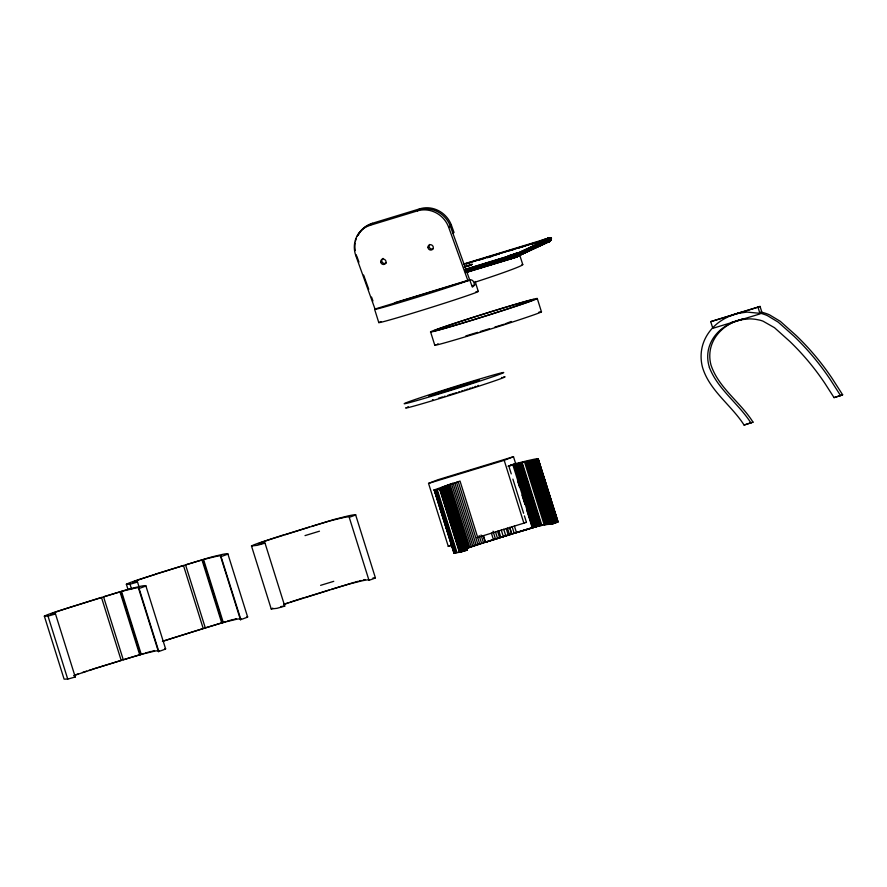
<?xml version="1.0" encoding="UTF-8"?>
<svg xmlns="http://www.w3.org/2000/svg" width="887" height="887" viewBox="0 0 887 887"><rect width="100%" height="100%" fill="white"/><g stroke="black" fill="none" stroke-linecap="round" stroke-linejoin="round"><path stroke-width="1.33" d="M466.518 271.888L511.234 258.239C517.043 259.004 511.81 252.662 518.252 252.839L551.027 237.627M514.66 254.17C516.245 258.982 512.198 257.751 514.016 254.392M513.207 258.139L511.056 258.028L509.925 255.7L465.187 269.338M514.97 254.059L515.225 256.82L514.172 257.829L514.338 254.281M513.684 254.502C515.491 259.059 511.721 257.563 513.351 254.613M515.28 253.959C516.888 255.511 513.418 259.37 515.469 256.742M551.115 239.412L550.783 240.299L551.093 238.259L550.184 241.087L547.268 242.339L549.286 240.743M550.328 238.858C553.067 237.594 548.731 243.027 549.197 241.807C551.659 240.61 552.401 234.345 550.04 241.242M550.328 239.091C551.426 239.124 551.27 239.623 550.882 238.925L517.099 254.48L465.575 270.38M515.857 253.749L515.935 256.576L514.449 257.74L515.757 256.498L515.569 253.859M515.081 257.219C514.981 258.538 517.454 254.979 516.134 253.66M515.07 257.452L549.574 241.597C551.47 239.878 552.157 235.787 549.463 241.685M259.503 543.177L258.128 543.897L265.013 543.099L284.76 606.098L277.01 608.316L271.234 608.981L251.487 545.971L253.693 544.906A40.458 0.92 -17.4 0 1 262.63 541.735L283.563 534.905M271.234 608.981L272.852 608.138M466.329 548.565L479.778 544.064L460.031 481.064L440.795 487.894L447.691 487.096L467.427 550.106L459.688 552.313L453.9 552.978L434.153 489.979L452.991 483.171M453.9 552.978L455.519 552.135M516.644 253.471L516.644 256.177L515.092 257.518L516.489 256.077L516.4 253.56M546.835 241.896C546.569 242.728 548.92 241.109 546.791 242.417M374.658 577.77A252.773 5.732 -17.4 0 1 375.367 577.814A31.4 0.71 -17.4 0 1 370.045 579.943L368.859 579.943A246.22 5.588 -17.4 0 0 361.586 580.93L349.644 583.912A34.97 0.798 -17.4 0 0 345.852 584.999L344.3 585.453A47.942 1.087 -17.4 0 0 339.277 586.939L331.505 589.278M551.647 524.295C540.283 524.04 527.865 529.905 516.467 532.588L514.405 526.024M514.15 257.54L514.937 257.053M515.214 257.474L517.365 255.899L517.509 253.139M549.386 240.876C545.705 243.36 549.973 241.563 548.709 240.732M515.358 257.418L517.864 255.833L518.318 253.05L551.082 237.849L516.999 253.815L465.331 269.77M548.609 242.084C552.634 240.299 551.293 235.709 546.436 238.791L463.546 264.071M550.627 240.233L551.171 238.293L550.317 238.636M515.236 257.463L516.844 256.099L516.888 253.383M517.321 253.216L517.199 255.966L515.369 257.418L517.509 255.844L517.698 253.072M547.734 241.741L546.891 242.428M516.389 256.653C515.247 258.394 518.507 254.735 517.11 253.294M518.008 252.939L517.775 255.733L515.591 257.33L517.653 255.789L517.864 253.006M516.622 256.676C515.535 258.161 519.538 254.735 518.252 252.839M516.91 256.554L550.428 240.621L551.115 238.714M548.876 240.854L548.543 241.519L548.654 240.92M515.136 257.097L517.099 255.855M88.855 670.417L121.197 660.427L101.462 597.417L66.248 608.537A34.482 0.787 -17.4 0 0 61.358 610.167A33.628 0.765 -17.4 0 0 52.91 613.139L50.98 614.07L55.504 613.981L75.251 676.981L67.878 679.076L64.097 679.143L44.35 616.143L47.244 614.813A40.458 0.92 -17.4 0 1 56.812 611.465L126.475 589.788A43.197 0.976 -17.4 0 1 130.422 588.68L140.678 586.252A252.773 5.732 -17.4 0 1 145.867 585.863L165.603 648.874A31.4 0.71 -17.4 0 1 159.483 651.246L158.407 651.601L138.649 588.602L139.204 588.048A246.22 5.588 -17.4 0 0 134.203 588.314L123.603 590.864A35.292 0.798 -17.4 0 0 121.541 591.441L118.492 592.328A47.942 1.087 -17.4 0 0 113.625 593.747L103.535 596.785L123.282 659.784L133.372 656.746A47.942 1.087 -17.4 0 1 138.228 655.327L141.277 654.44A35.292 0.798 -17.4 0 1 143.339 653.863L153.928 651.313A246.22 5.588 -17.4 0 1 158.95 651.047L158.396 651.601M128.016 589.489L126.375 584.245L129.269 582.914A40.458 0.92 -17.4 0 1 138.838 579.555L183.476 565.518L203.223 628.517L168.009 639.627A34.482 0.787 -17.4 0 0 163.119 641.257M550.184 241.087L548.665 241.974L550.694 240.355L547.811 242.184L548.443 241.652M549.707 240.798L547.922 242.151M475.166 281.467L478.281 291.435A52.133 1.186 -17.4 0 1 428.798 308.177A52.133 1.186 -17.4 0 1 378.793 322.613L374.624 309.33A52.133 1.186 -17.4 0 1 375.024 309.053L355.809 255.633L356.319 254.813M549.862 240.754L548.687 241.94L549.607 241.597M550.505 240.632L550.406 240.765M550.572 240.643L517.742 256.01M550.439 240.82L515.935 257.141L517.509 256.221M549.818 241.197L548.521 241.974L549.508 241.586M513.795 257.951L514.482 257.651M548.099 242.04L550.095 240.854M517.409 256.265L516.689 256.853L517.165 256.465M548.488 242.007L550.273 241.042M538.254 458.912L558.067 521.844L552.024 524.184L532.355 461.162C552.512 454.188 512.475 464.211 511.001 465.132M355.809 255.633A25.146 23.55 47 0 1 370.212 225.287L372.352 223.291L419.618 208.877A25.446 23.827 47 0 1 451.394 225.143L454.022 232.438L452.958 233.436M370.212 225.287L417.478 210.873L419.618 208.877M451.394 225.143L448.689 227.316A25.124 23.528 47 0 0 417.478 210.873M551.149 239.002L550.306 239.313M550.982 239.856C549.873 241.02 550.882 235.798 551.093 238.348M549.485 241.142L548.332 242.04L548.787 241.563M547.933 242.04L548.499 241.73M155.635 574.055L208.489 557.879A43.197 0.976 -17.4 0 1 212.436 556.781L222.692 554.342A252.773 5.732 -17.4 0 1 227.892 553.965L247.628 616.964A31.4 0.71 -17.4 0 1 241.508 619.337L240.432 619.691L220.675 556.692L221.218 556.138A246.22 5.588 -17.4 0 0 216.228 556.404L205.618 558.954A35.292 0.798 -17.4 0 0 203.555 559.542L200.506 560.418A47.942 1.087 -17.4 0 0 195.65 561.848L185.56 564.886L205.296 627.885L215.397 624.847A47.942 1.087 -17.4 0 1 220.253 623.417L223.302 622.541A35.292 0.798 -17.4 0 1 225.365 621.953L235.953 619.414M240.41 619.691L240.965 619.137A246.22 5.588 -17.4 0 0 235.964 619.403M547.656 242.173L548.332 241.774M551.049 239.479L517.088 255.123L465.852 270.934M547.323 242.262L548.066 241.763M465.764 270.757L517.099 254.913L551.149 239.168L516.877 254.78L465.664 270.568M550.993 239.69L515.846 255.955M469.678 279.849A3.459 3.238 47 0 1 473.758 282.221L474.7 284.938A52.621 7.695 -19.8 0 1 472.383 287.111L469.755 280.048L375.134 308.998A51.912 1.175 -17.4 0 1 375.744 308.72L375.8 308.887M550.705 240.022L517.986 255.5M550.882 237.594L550.871 238.514L517.265 253.959L465.409 269.981M518.086 255.456L550.539 240.432M375.057 309.042L375.744 308.72M518.318 253.05L509.925 255.7M518.252 255.046L513.196 258.017L512.664 254.835M518.075 255.301L517.199 255.966M516.034 257.152L517.043 256.653M548.055 239.013L464.932 263.894M515.968 257.186L516.611 256.92M511.965 254.935C508.606 256.565 514.77 260.545 511.688 255.378M515.879 257.219L516.855 256.731L516.201 257.086M517.598 255.656L517.021 256.033M134.902 581.24L133.028 582.194L137.529 582.072L139.17 587.327M517.587 255.323L516.578 255.7M505.246 323.81L511.256 321.471M760.059 306.425L757.986 307.224L760.081 313.898L712.815 328.323L710.72 321.637L760.059 306.425L762.155 313.1M452.204 545.206L448.29 546.392L428.543 483.393L437.834 479.778L513.495 456.705L515.957 464.577M428.543 483.393L504.193 460.32L513.495 456.705M508.029 466.252A44.771 1.02 -17.4 0 1 512.874 464.866L516.489 463.469L509.925 465.464M760.625 312.047L763.208 312.634A43.197 40.935 68.7 0 1 769.506 314.841L780.327 321.36L796.326 335.663A253.183 239.9 68.7 0 1 832.339 378.705L842.65 394.804L840.577 395.613L830.265 379.514A253.183 239.9 68.7 0 0 794.264 336.45L778.254 322.169L767.432 315.639A43.197 40.935 68.7 0 0 761.135 313.433L747.031 312.091L739.303 313.155A60.172 57.023 68.7 0 0 732.584 315.051A59.518 56.391 68.7 0 0 727.407 317.202A58.387 55.316 68.7 0 0 721.685 320.384C711.474 326.848 703.724 337.415 701.684 349.423A40.458 38.329 68.7 0 0 702.526 367.395C709.467 390.657 731.476 405.237 744.082 425.05L753.008 422.145C740.601 402.243 718.537 387.874 710.975 364.989A33.462 31.699 68.7 0 1 710.265 350.132A34.482 32.675 68.7 0 1 711.962 344.001C715.521 334.477 723.337 327.004 732.418 322.691A52.699 49.938 68.7 0 1 742.929 319.12M744.082 425.05L753.008 422.145M448.29 546.392L451.771 545.039M709.423 367.473A33.628 31.865 68.7 0 1 708.181 350.93A34.482 32.675 68.7 0 1 709.888 344.81C713.447 335.286 721.275 327.802 730.356 323.5A52.521 49.772 68.7 0 1 743.273 319.475L749.349 318.888A47.942 45.425 68.7 0 1 755.524 319.309L759.793 320.14A35.292 33.44 68.7 0 1 762.986 321.149L774.462 327.68L789.851 341.462A246.22 233.303 68.7 0 1 824.877 383.328L834.046 397.609L842.65 394.804M476.984 537.644L526.268 522.41M485.355 542.29L536.236 526.468L532.621 527.865A44.771 1.02 -17.4 0 0 485.355 542.29L483.304 535.726M517.11 256.143L516.289 256.798M548.731 238.825L545.383 239.956M471.529 264.958L469.489 265.668M514.682 254.015L515.912 253.505L507.985 256.033L514.682 254.015L513.041 254.602M516.91 255.922L516.034 256.243M512.653 258.328L511.056 258.028M466.019 266.455L464.455 267.098L466.152 266.71M516.367 256.421L515.369 257.019M516.201 256.72L515.147 257.363M509.715 255.689L508.096 256.365L509.737 255.977M514.782 254.347L513.052 254.946M541.89 240.765L548.565 238.159M516.367 255.589L466.13 271.411M515.99 256.41L514.992 256.753M515.535 257.23L514.937 257.574M511.588 258.516L512.176 258.439M349.678 517.154L350.298 516.944A31.4 0.71 -17.4 0 0 355.62 514.815L375.401 577.847M515.591 255.866L511.3 257.263M240.854 619.558L221.029 556.592L221.761 556.337A31.4 0.71 -17.4 0 0 227.881 553.965M138.694 588.591L139.747 588.247A31.4 0.71 -17.4 0 0 145.867 585.875M532.322 461.173L551.869 524.228L531.779 460.952L524.505 461.939L508.783 465.997M515.025 256.243L465.941 271.1M158.795 651.479L139.093 588.469M514.737 256.687L513.54 258.05M466.884 266.155L472.283 264.237L464.344 266.765L468.835 265.523M78.433 673.832L76.57 674.464A40.458 0.92 -17.4 0 0 74.22 675.251M284.173 604.136L288.031 602.85M466.839 548.133L481.419 543.354M514.183 257.175L512.619 257.929M162.41 641.279L226.03 621.543M513.895 256.964L513.052 257.396M290.071 602.173L303.299 597.905M82.424 672.512L86.66 671.126M513.64 257.352L466.229 271.544M469.001 265.834L467.039 266.444M513.307 257.163L512.42 257.441M479.778 544.064L499.603 537.766L497.552 531.202M155.547 574.266L148.262 576.628A34.482 0.787 -17.4 0 0 143.372 578.257A33.628 0.765 -17.4 0 0 134.935 581.229M93.268 669.164L85.984 671.537A34.482 0.787 -17.4 0 0 81.094 673.166A33.462 0.754 -17.4 0 0 73.843 675.694M544.895 240.122L543.409 240.588M511.622 255.168L512.32 254.946M511.965 255.057L513.085 257.529M512.764 257.496L512.254 257.795L511.278 255.279M285.004 534.606L309.419 526.989M304.751 597.605L329.166 589.999M483.681 542.633L511.832 533.996L509.781 527.432M93.357 668.964L144.004 653.442M512.065 255.268L510.158 255.855M512.575 257.829L511.344 257.94L510.258 255.589M544.296 239.956L543.31 240.255M544.64 239.845L545.627 239.534M511.344 255.489L465.254 269.559M510.934 255.378L512.187 257.673M511.888 258.572L511.322 258.328M503.173 536.48L527.299 529.151M511.078 257.518L466.041 271.256M466.307 263.705L546.569 239.224M466.362 263.927L470.31 262.718M478.204 260.312L484.79 258.305M487.418 257.507L499.259 253.893M509.781 250.677L513.728 249.48M518.995 247.872L525.581 245.865M530.836 244.258L540.05 241.452M487.473 257.718L491.42 256.52M530.892 244.479L534.839 243.271M546.725 242.251L547.523 241.807M465.498 270.18L517.298 254.181L550.882 238.692L551.015 237.805M466.329 271.666L511.145 258.139M466.606 271.976L511.411 258.405M465.475 272.509L511.744 258.572M465.719 272.608L511.954 258.549L511.344 257.94M394.604 302.744L465.509 281.112M472.084 285.736L474.7 284.938M465.775 335.951L477.649 332.326M480.288 331.527L489.524 328.711M494.813 327.092L504.049 324.276M710.72 321.637L757.986 307.224M730.644 322.713L743.772 318.699M311.769 526.279L319.531 523.94A47.942 1.087 -17.4 0 1 324.553 522.454L326.117 522A34.97 0.798 -17.4 0 1 329.909 520.913L341.828 517.93M434.153 489.979L439.941 489.314L447.691 487.096M265.013 543.099L257.274 545.317L251.487 545.971M305.028 535.604L319.464 531.191M834.046 397.609L840.577 395.613M320.606 585.342L333.745 581.329M137.529 582.072L130.156 584.167L126.375 584.245M55.504 613.981L48.142 616.066L44.372 616.188M548.687 238.603L547.091 238.592M469.8 265.224L471.429 264.758M542.833 240.399C536.524 242.594 547.966 237.139 548.499 239.124M528.452 528.807L533.941 527.2M534.883 526.933L539.052 525.747M227.338 621.144L228.236 620.878A43.197 0.976 -17.4 0 1 232.183 619.78L233.481 619.425M145.313 653.043L146.222 652.788A43.197 0.976 -17.4 0 1 147.941 652.3M354.024 582.415L291.834 601.796A34.482 0.787 -17.4 0 0 287.122 603.371A33.628 0.765 -17.4 0 0 283.652 604.557M354.889 582.171L357.771 581.373M549.108 241.098L549.452 241.009M151.455 651.335L150.169 651.679A43.197 0.976 -17.4 0 0 148.75 652.078M540.438 525.37L542.811 524.738M549.319 237.96L550.705 237.627M359.024 581.04L361.153 580.475M234.623 619.126L236.563 618.627M152.608 651.025L154.549 650.537M548.244 242.062L548.975 241.896M544.74 524.239L546.337 523.851M363.271 579.954L364.989 579.544M550.439 239.501L551.104 239.39M550.339 239.933L550.982 239.834M548.421 242.029L549.064 241.741M743.195 312.013L741.377 312.346A60.172 57.023 68.7 0 0 737.285 313.399A59.518 56.391 68.7 0 0 732.041 315.251M466.074 550.273L467.427 550.106M284.76 606.098L280.902 606.564M74.342 677.003L75.251 676.981M551.404 523.895L531.657 460.896M750.934 422.955C738.583 403.596 717.816 389.326 709.4 367.484M511.899 257.762L512.498 258.372L512.254 257.795M513.008 258.206L512.808 257.618M448.689 227.316L467.926 280.713M356.762 256.021L358.947 262.108M363.615 275.059L368.748 289.295M371.542 297.067L372.95 300.959M519.849 255.489L522.776 264.614M513.008 254.724L513.617 257.208M537.278 298.52A55.892 1.264 -17.4 0 1 457.115 324.775A55.892 1.264 -17.4 0 1 457.426 322.38A55.892 1.264 -17.4 0 1 537.278 298.52L541.436 311.792M538.11 458.779L557.99 521.911M538.076 459.011L557.812 522.011M537.866 458.767L557.202 520.458M537.788 459.144L557.535 522.144M537.4 459.311L557.147 522.31M536.912 459.51L556.659 522.51M536.313 459.743L556.06 522.742M535.626 459.998L555.362 522.997M534.828 460.286L554.575 523.286M533.952 460.597L553.688 523.596M532.965 460.941L552.712 523.94M531.479 460.863L551.226 523.862M531.258 460.852L550.993 523.851M530.98 460.852L550.716 523.851M530.648 460.863L550.395 523.862M530.26 460.896L550.007 523.895M529.827 460.952L549.574 523.951M529.351 461.018L549.086 524.017M528.807 461.096L548.554 524.095M528.22 461.196L547.966 524.195M527.588 461.307L547.323 524.306M526.889 461.44L546.636 524.439M526.146 461.595L545.893 524.594M525.348 461.75L545.095 524.76M524.505 461.939L544.241 524.938M522.155 462.449L541.89 525.459M521.556 462.593L541.303 525.592M520.27 462.881L540.017 525.88M519.926 462.97L539.673 525.969M518.817 463.236L538.564 526.235M517.997 463.446L537.744 526.446M517.099 463.679L536.846 526.678M516.123 463.934L535.859 526.933M515.048 464.223L534.783 527.233M513.872 464.555L533.608 527.554M512.874 464.866L532.621 527.865M517.509 480.665L519.571 487.229M522.033 495.101L524.916 504.293M526.556 509.537L532.322 527.909M509.193 467.316L511.256 473.88M512.897 479.124L523.596 513.251M524.417 515.879L526.468 522.443M504.193 460.32L523.94 523.319M512.121 526.723L514.183 533.275M509.593 527.488L511.644 534.052M507.486 528.131L509.537 534.695M506.189 528.53L508.24 535.094M503.738 529.284L505.801 535.848M501.277 530.049L503.328 536.613M498.793 530.814L500.845 537.378M495.489 531.845L497.552 538.409M430.605 331.926L434.774 345.209M493.028 531.18L495.5 539.052M491.398 533.131L493.46 539.695M483.404 535.67L485.455 542.234M481.053 534.983L483.526 542.855M479.157 535.593L481.63 543.465M458.224 481.652L477.96 544.651M456.461 482.229L476.208 545.228M454.765 482.794L474.512 545.793M453.124 483.337L472.871 546.337M451.55 483.858L471.296 546.858M450.042 484.369L469.788 547.368M449.11 484.69L468.846 547.689M448.223 484.989L467.959 547.989M447.381 485.289L467.116 548.288M446.582 485.555L448.634 492.119M450.286 497.374L454.809 511.81M456.45 517.066L460.153 528.874M460.974 531.501L465.498 545.937M446.671 487.406L466.407 550.417M445.684 487.706L465.431 550.705M444.498 486.298L445.318 488.925M444.753 487.983L464.5 550.982M443.877 488.238L463.624 551.237M443.068 488.471L462.814 551.481M442.336 488.682L462.083 551.692M441.682 488.87L461.417 551.869M441.105 489.025L460.852 552.024M440.617 489.158L460.364 552.157M440.229 489.247L459.976 552.257M439.941 489.314L459.688 552.313M439.752 489.347L459.488 552.346M437.247 489.646L456.993 552.645M436.592 489.724L456.328 552.723M435.894 489.824L455.641 552.823M435.14 489.934L454.887 552.934M435.728 492.13L436.958 496.066M441.072 509.193L443.955 518.385M447.236 528.885L448.478 532.821M434.597 489.646L454.41 553M434.375 489.768L454.211 553.011M434.231 489.857L454.055 553.022M368.981 580.298L349.112 516.944A246.22 5.588 -17.4 0 0 341.85 517.93M203.555 559.542L223.302 622.541M202.801 559.752L222.548 622.752M202.003 559.985L221.75 622.984M130.012 584.178L131.653 589.434M121.541 591.441L141.277 654.44M120.776 591.662L140.523 654.661M119.989 591.884L139.736 654.894M47.998 616.088L67.734 679.087M546.436 238.791L548.288 238.248M548 238.326L548.177 238.98M547.711 238.415L547.878 239.069M550.65 237.86L550.428 240.288L550.871 238.514M372.983 577.936A252.773 5.732 -17.4 0 1 373.482 577.869M259.536 543.177A33.628 0.765 -17.4 0 1 267.353 540.371A34.482 0.787 -17.4 0 1 272.098 538.797L334.033 519.483L348.247 515.879A252.773 5.732 -17.4 0 1 355.62 514.815M164.672 648.63A252.773 5.732 -17.4 0 1 165.614 648.874M246.985 616.72A252.773 5.732 -17.4 0 1 247.628 616.964M406.335 407.554A52.133 1.186 -17.4 0 0 405.547 408.009A52.133 1.186 -17.4 0 0 455.574 393.595A52.133 1.186 -17.4 0 0 505.058 376.853A52.133 1.186 -17.4 0 0 503.406 377.053M407.521 407.055A52.133 1.186 -17.4 0 1 408.319 406.745M501.499 377.507A52.133 1.186 -17.4 0 1 501.809 377.43M478.293 385.357A24.681 0.554 -17.4 0 1 477.794 385.568M475.853 386.288A24.681 0.554 -17.4 0 1 474.811 386.654M473.004 387.275A24.681 0.554 -17.4 0 1 472.339 387.508M470.919 387.985A24.681 0.554 -17.4 0 1 469.389 388.495M467.759 389.027A24.681 0.554 -17.4 0 1 466.917 389.304M465.154 389.881A24.681 0.554 -17.4 0 1 464.256 390.18M462.404 390.768A24.681 0.554 -17.4 0 1 461.451 391.078M459.533 391.688A24.681 0.554 -17.4 0 1 458.557 391.999M456.594 392.619A24.681 0.554 -17.4 0 1 455.608 392.93M454.621 393.24A24.681 0.554 -17.4 0 1 452.658 393.85M451.671 394.15A24.681 0.554 -17.4 0 1 449.742 394.748M448.789 395.037A24.681 0.554 -17.4 0 1 447.846 395.325M445.108 396.156A24.681 0.554 -17.4 0 1 444.232 396.422M442.524 396.932A24.681 0.554 -17.4 0 1 440.917 397.409M439.409 397.853A24.681 0.554 -17.4 0 1 438.688 398.052M433 399.605A24.681 0.554 -17.4 0 1 432.446 399.738M522 264.459A52.133 2.173 -17.8 0 1 474.988 282.188M488.903 264.67A52.133 2.173 -17.8 0 1 488.094 264.936M483.193 266.588A52.133 2.173 -17.8 0 1 482.351 266.865M480.676 267.419A52.133 2.173 -17.8 0 1 479.834 267.708M478.126 268.262A52.133 2.173 -17.8 0 1 476.419 268.828M475.554 269.105A52.133 2.173 -17.8 0 1 473.835 269.659M472.106 270.225A52.133 2.173 -17.8 0 1 470.376 270.779M469.511 271.056A52.133 2.173 -17.8 0 1 467.771 271.61M378.782 322.591A52.133 1.186 -17.4 0 1 379.17 322.325M380.102 321.903A52.133 1.186 -17.4 0 1 381.011 321.537M475.898 291.801A52.133 1.186 -17.4 0 1 478.281 291.424M374.636 309.352A52.133 1.186 -17.4 0 0 414.284 298.132A52.133 1.186 -17.4 0 0 469.755 280.048L450.33 226.141A25.446 23.827 47 0 0 418.542 209.875M386.355 262.796A2.783 2.606 47 0 1 382.319 262.33A2.783 2.606 47 0 1 383.062 258.394M433.178 248.726A2.783 2.606 47 0 1 429.685 244.457M358.359 235.022A25.468 23.849 47 0 1 372.352 223.291M355.243 250.577A25.468 23.849 47 0 1 355.144 243.06M355.532 240.976A25.468 23.849 47 0 1 356.097 238.936M357.295 236.02A25.468 23.849 47 0 1 371.287 224.289M729.48 316.393A58.387 55.316 68.7 0 1 731.176 315.617M538.875 312.18A55.892 1.264 -17.4 0 1 491.176 328.855A55.892 1.264 -17.4 0 1 435.783 344.611M437.734 343.823A55.892 1.264 -17.4 0 1 438.045 343.701M433.931 330.906A52.411 1.186 -17.4 0 0 484.213 316.382A52.411 1.186 -17.4 0 0 533.963 299.562A52.411 1.186 -17.4 0 0 483.67 314.065A52.411 1.186 -17.4 0 0 433.92 330.884M454.222 389.282A52.133 1.186 -17.4 0 0 503.705 372.551A52.133 1.186 -17.4 0 0 453.689 386.965A52.133 1.186 -17.4 0 0 404.206 403.707A52.133 1.186 -17.4 0 0 454.222 389.282M441.061 392.708A26.654 0.61 -17.4 0 0 479.39 380.168A26.654 0.61 -17.4 0 0 441.416 391.5A26.654 0.61 -17.4 0 0 441.061 392.708M380.678 261.654A2.783 2.606 47 0 0 384.736 264.204A2.783 2.606 47 0 0 384.681 259.525A2.783 2.606 47 0 0 380.678 261.654M427.944 247.362A2.783 2.606 47 0 0 432.113 249.724A2.783 2.606 47 0 0 431.825 245.045A2.783 2.606 47 0 0 427.944 247.362"/></g></svg>
